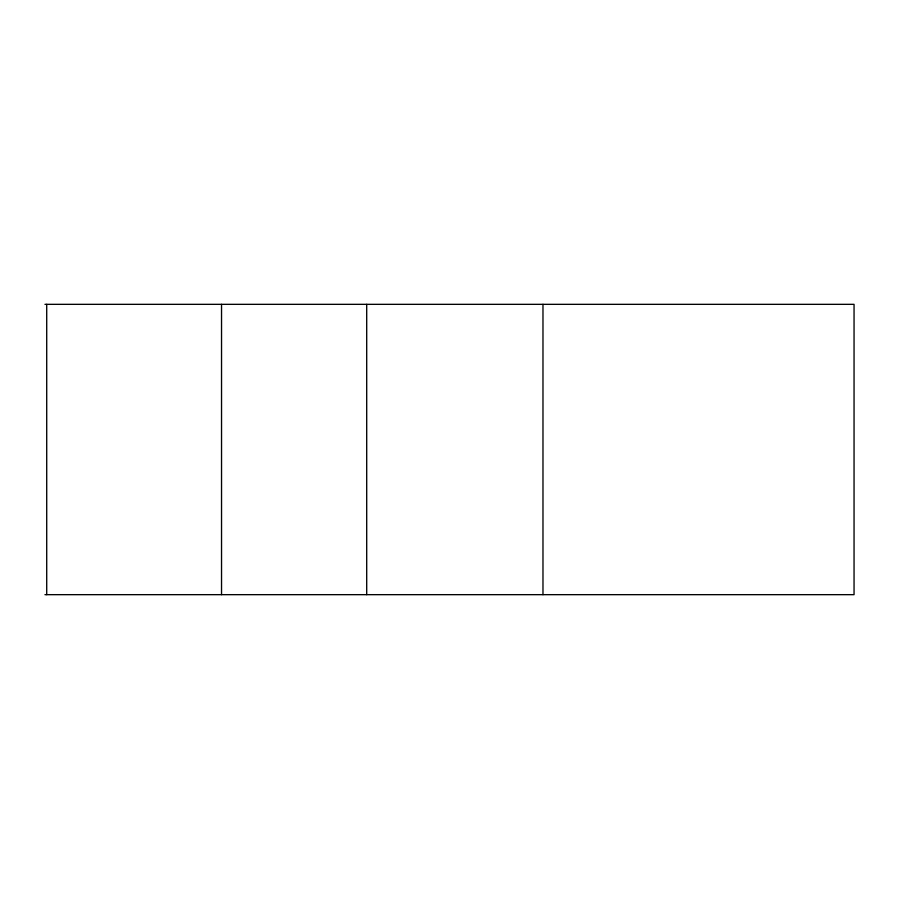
<?xml version="1.0" encoding="UTF-8"?>
<svg xmlns="http://www.w3.org/2000/svg" width="899" height="899" viewBox="0 0 899 899"><rect width="100%" height="100%" fill="white"/><g stroke="black" fill="none" stroke-linecap="round" stroke-linejoin="round"><path stroke-width="1.35" d="M44.95 304.334L854.05 304.334L854.05 594.666L44.95 594.666M542.974 304.334L542.974 594.666M366.702 304.334L366.702 594.666M221.536 304.334L221.536 594.666M46.714 304.334L46.714 594.666"/></g></svg>
